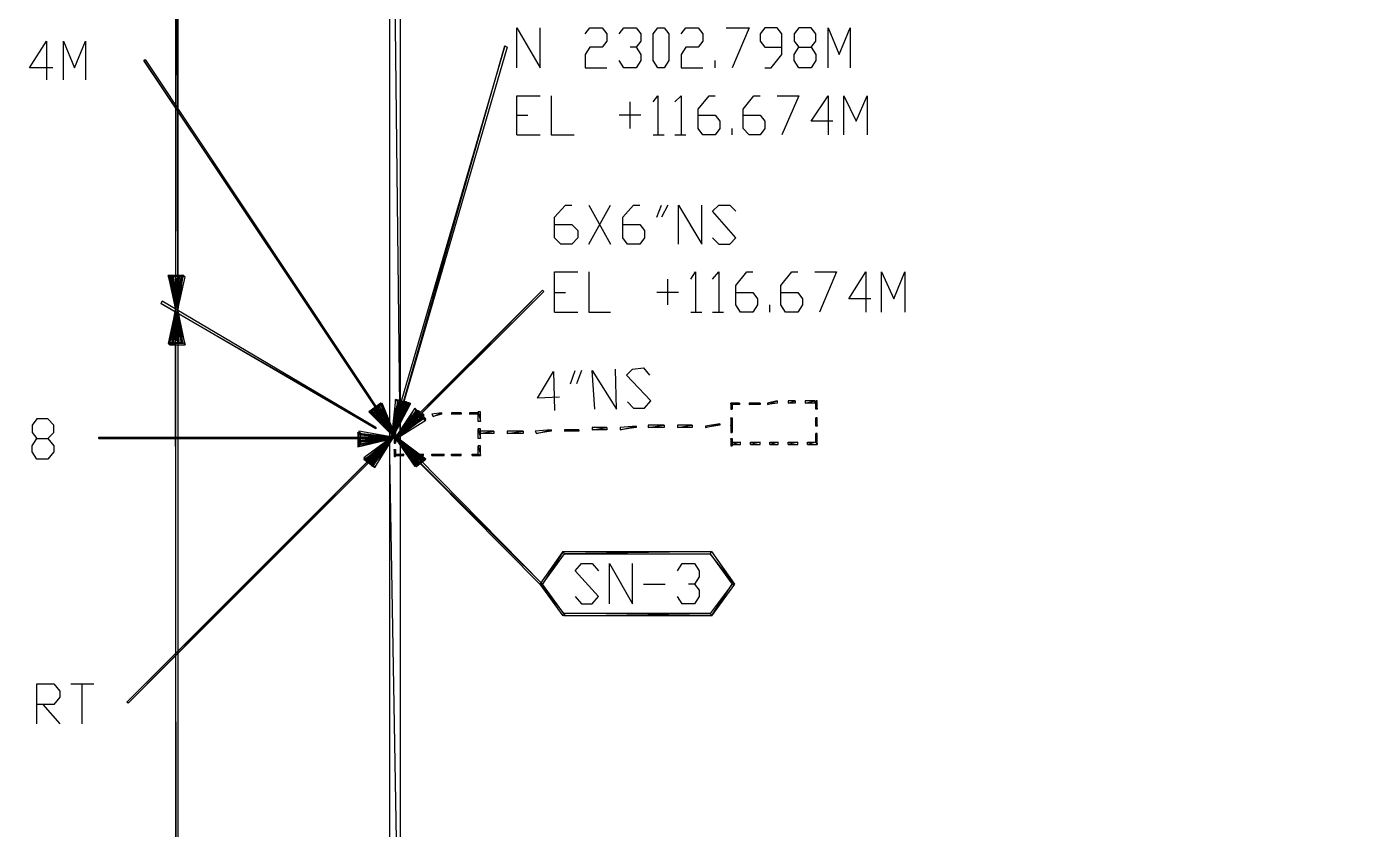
# Model space of a CAD drawing. Header units: millimetres. Extents: x 0 to 818, y 0 to 746.
# Drawn here: x 294 to 425, y 383.1 to 462.4 of the extents above; entities that cross this region are included whole.
import ezdxf

# ---------------------------------------------------------------- set-up
doc = ezdxf.new("R2010")
doc.units = ezdxf.units.MM
doc.layers.add('DIAGRAM_IMAGE', color=7, linetype='Continuous')
doc.layers.add('DIAGRAM_VECTOR', color=4, linetype='Continuous')
picture_1 = doc.add_image_def('image1.png', size_in_pixel=(3409, 3109))

msp = doc.modelspace()

# ---------------------------------------------------------------- linework, layer by layer
at = {"layer": 'DIAGRAM_VECTOR'}
for p, q in [((308.92, 434.44), (308.68, 533.8)), ((308.68, 533.8), (308.68, 434.44)), ((308.92, 434.44), (308.68, 533.8)), ((308.92, 533.8), (308.92, 434.44)), ((330.88, 421.96), (329.8, 515.8)), ((329.8, 515.8), (329.8, 421.96)), ((330.88, 421.96), (329.8, 515.8)), ((330.88, 515.8), (330.88, 421.96)), ((342.4, 458.32), (342.4, 462.28)), ((342.4, 462.28), (344.68, 458.32)), ((344.68, 458.32), (344.68, 462.28)), ((349.12, 461.68), (349.6, 462.28)), ((349.6, 462.28), (350.8, 462.28)), ((350.8, 462.28), (351.28, 461.68)), ((351.28, 461.68), (351.28, 460.96)), ((352.48, 461.68), (352.96, 462.28)), ((352.96, 462.28), (354.16, 462.28)), ((354.16, 462.28), (354.64, 461.68)), ((354.64, 461.68), (354.64, 460.96)), ((355.84, 461.68), (356.32, 462.28)), ((355.84, 459.04), (355.84, 461.68)), ((356.32, 462.28), (356.92, 462.28)), ((356.92, 462.28), (357.4, 461.68)), ((357.4, 461.68), (357.4, 459.04)), ((358.6, 461.68), (359.08, 462.28)), ((359.08, 462.28), (360.28, 462.28)), ((360.28, 462.28), (360.76, 461.68)), ((360.76, 461.68), (360.76, 460.96)), ((363.04, 462.28), (365.32, 462.28)), ((365.32, 462.28), (363.64, 458.32)), ((366.88, 462.28), (366.4, 461.68)), ((366.4, 461.68), (366.4, 460.96)), ((368.08, 462.28), (366.88, 462.28)), ((368.56, 461.68), (368.08, 462.28)), ((368.56, 459.64), (368.56, 461.68)), ((370.24, 462.28), (369.76, 461.68)), ((369.76, 461.68), (369.76, 460.96)), ((371.44, 462.28), (370.24, 462.28)), ((371.92, 461.68), (371.44, 462.28)), ((371.92, 460.96), (371.92, 461.68)), ((373.12, 458.32), (373.12, 462.28)), ((373.12, 462.28), (374.2, 459.64)), ((374.2, 459.64), (375.28, 462.28)), ((375.28, 462.28), (375.28, 458.32)), ((294.28, 458.32), (295.96, 460.96)), ((295.96, 460.96), (295.96, 457.12)), ((297.64, 457.12), (297.64, 460.96)), ((297.64, 460.96), (298.72, 458.32)), ((298.72, 458.32), (299.8, 460.96)), ((299.8, 460.96), (299.8, 457.12)), ((341.2, 460.48), (330.04, 422.2)), ((330.28, 422.08), (341.2, 460.48)), ((330.28, 422.08), (341.2, 460.48)), ((341.44, 460.36), (330.28, 422.08)), ((341.2, 460.48), (341.44, 460.36)), ((349.6, 460.36), (349.12, 459.64)), ((350.8, 460.36), (349.6, 460.36)), ((351.28, 460.96), (350.8, 460.36)), ((354.16, 460.36), (353.56, 460.36)), ((354.64, 460.96), (354.16, 460.36)), ((354.16, 460.36), (354.64, 459.64)), ((359.08, 460.36), (358.6, 459.64)), ((360.28, 460.36), (359.08, 460.36)), ((360.76, 460.96), (360.28, 460.36)), ((366.4, 460.96), (366.88, 460.36)), ((366.88, 460.36), (368.56, 460.36)), ((369.76, 460.96), (370.24, 460.36)), ((369.76, 459.64), (370.24, 460.36)), ((370.24, 460.36), (371.44, 460.36)), ((371.44, 460.36), (371.92, 460.96)), ((371.44, 460.36), (371.92, 459.64)), ((305.56, 459.04), (305.68, 459.16)), ((330.4, 421.96), (305.56, 459.04)), ((305.56, 459.04), (330.28, 421.96)), ((330.4, 421.96), (305.56, 459.04)), ((305.68, 459.16), (330.4, 421.96)), ((349.12, 459.64), (349.12, 458.32)), ((352.96, 458.32), (352.48, 459.04)), ((354.64, 459.04), (354.16, 458.32)), ((354.64, 459.64), (354.64, 459.04)), ((356.32, 458.32), (355.84, 459.04)), ((357.4, 459.04), (356.92, 458.32)), ((358.6, 459.64), (358.6, 458.32)), ((361.96, 458.32), (361.96, 459.04)), ((367.48, 458.32), (368.56, 459.64)), ((369.76, 459.04), (369.76, 459.64)), ((370.24, 458.32), (369.76, 459.04)), ((371.92, 459.04), (371.44, 458.32)), ((371.92, 459.64), (371.92, 459.04)), ((296.56, 458.32), (294.28, 458.32)), ((349.12, 458.32), (351.28, 458.32)), ((354.16, 458.32), (352.96, 458.32)), ((356.92, 458.32), (356.32, 458.32)), ((358.6, 458.32), (360.76, 458.32)), ((366.88, 458.32), (367.48, 458.32)), ((371.44, 458.32), (370.24, 458.32)), ((342.4, 451.72), (342.4, 455.56)), ((342.4, 455.56), (344.68, 455.56)), ((345.76, 455.56), (345.76, 451.72)), ((353.56, 452.32), (353.56, 454.96)), ((355.84, 454.96), (356.32, 455.56)), ((356.32, 455.56), (356.32, 451.72)), ((358, 454.96), (358.6, 455.56)), ((358.6, 455.56), (358.6, 451.72)), ((360.28, 454.24), (361.36, 455.56)), ((361.36, 455.56), (361.96, 455.56)), ((364.72, 454.24), (365.8, 455.56)), ((365.8, 455.56), (366.4, 455.56)), ((368.08, 455.56), (370.24, 455.56)), ((370.24, 455.56), (368.56, 451.72)), ((371.44, 453.04), (373.12, 455.56)), ((373.12, 455.56), (373.12, 451.72)), ((374.68, 451.72), (374.68, 455.56)), ((374.68, 455.56), (375.88, 453.04)), ((375.88, 453.04), (376.96, 455.56)), ((376.96, 455.56), (376.96, 451.72)), ((342.4, 453.64), (343.48, 453.64)), ((354.64, 453.64), (352.48, 453.64)), ((360.28, 452.32), (360.28, 454.24)), ((360.28, 453.64), (361.96, 453.64)), ((361.96, 453.64), (362.44, 453.04)), ((364.72, 452.32), (364.72, 454.24)), ((364.72, 453.64), (366.4, 453.64)), ((366.4, 453.64), (366.88, 453.04)), ((360.76, 451.72), (360.28, 452.32)), ((362.44, 452.32), (361.96, 451.72)), ((362.44, 453.04), (362.44, 452.32)), ((363.64, 451.72), (363.64, 452.32)), ((365.32, 451.72), (364.72, 452.32)), ((366.88, 452.32), (366.4, 451.72)), ((366.88, 453.04), (366.88, 452.32)), ((373.6, 453.04), (371.44, 453.04)), ((342.4, 451.72), (344.68, 451.72)), ((345.76, 451.72), (348.04, 451.72)), ((355.84, 451.72), (356.92, 451.72)), ((358, 451.72), (359.08, 451.72)), ((361.96, 451.72), (360.76, 451.72)), ((366.4, 451.72), (365.32, 451.72)), ((346.12, 443.56), (347.2, 444.76)), ((347.2, 444.76), (347.8, 444.76)), ((349.48, 440.92), (351.64, 444.76)), ((349.48, 444.76), (351.64, 440.92)), ((352.84, 443.56), (353.92, 444.76)), ((353.92, 444.76), (354.52, 444.76)), ((356.2, 443.56), (356.68, 444.76)), ((357.28, 444.76), (356.68, 443.56)), ((358.36, 440.92), (358.36, 444.76)), ((358.36, 444.76), (360.64, 440.92)), ((360.64, 440.92), (360.64, 444.76)), ((361.72, 444.16), (362.32, 444.76)), ((364, 441.52), (361.72, 444.16)), ((362.32, 444.76), (363.4, 444.76)), ((363.4, 444.76), (364, 444.16)), ((346.12, 441.52), (346.12, 443.56)), ((346.12, 442.84), (347.8, 442.84)), ((347.8, 442.84), (348.4, 442.24)), ((352.84, 441.52), (352.84, 443.56)), ((352.84, 442.84), (354.52, 442.84)), ((354.52, 442.84), (355, 442.24)), ((346.72, 440.92), (346.12, 441.52)), ((348.4, 441.52), (347.8, 440.92)), ((348.4, 442.24), (348.4, 441.52)), ((353.32, 440.92), (352.84, 441.52)), ((355, 441.52), (354.52, 440.92)), ((355, 442.24), (355, 441.52)), ((361.72, 441.52), (362.32, 440.92)), ((363.4, 440.92), (364, 441.52)), ((347.8, 440.92), (346.72, 440.92)), ((354.52, 440.92), (353.32, 440.92)), ((362.32, 440.92), (363.4, 440.92)), ((308.92, 434.44), (307.96, 437.8)), ((307.96, 437.8), (308.68, 434.44)), ((308.92, 434.44), (307.96, 437.8)), ((307.96, 437.8), (308.2, 437.68)), ((307.96, 437.8), (308.2, 437.68)), ((309.52, 437.8), (307.96, 437.8)), ((308.08, 437.68), (308.32, 437.8)), ((308.92, 434.44), (308.08, 437.68)), ((308.08, 437.68), (308.68, 434.44)), ((308.92, 434.44), (308.08, 437.68)), ((308.2, 437.68), (309.52, 437.8)), ((308.2, 437.68), (309.52, 437.8)), ((308.2, 437.68), (308.92, 434.44)), ((309.52, 437.68), (308.2, 437.68)), ((308.32, 437.8), (308.92, 434.44)), ((308.92, 434.44), (308.32, 437.8)), ((308.32, 437.8), (308.68, 434.44)), ((308.92, 434.44), (308.32, 437.8)), ((308.32, 437.8), (308.44, 437.8)), ((308.44, 437.8), (308.92, 434.44)), ((308.92, 434.44), (308.44, 437.8)), ((308.44, 437.8), (308.68, 434.44)), ((308.92, 434.44), (308.44, 437.8)), ((308.44, 437.8), (308.68, 437.8)), ((308.68, 434.44), (309.4, 437.8)), ((308.68, 434.44), (309.28, 437.8)), ((308.68, 434.44), (309.04, 437.8)), ((308.68, 434.44), (308.92, 437.8)), ((308.68, 437.8), (308.92, 434.44)), ((309.4, 437.8), (308.92, 434.44)), ((309.4, 437.8), (308.92, 434.44)), ((309.28, 437.8), (308.92, 434.44)), ((309.28, 437.8), (308.92, 434.44)), ((309.04, 437.8), (308.92, 434.44)), ((308.92, 434.44), (309.28, 437.8)), ((309.04, 437.8), (308.92, 434.44)), ((309.04, 437.8), (308.92, 437.8)), ((308.92, 437.8), (308.92, 434.44)), ((308.92, 434.44), (309.04, 437.8)), ((308.92, 437.8), (308.92, 434.44)), ((308.92, 434.44), (309.64, 437.68)), ((308.92, 434.44), (309.4, 437.68)), ((309.28, 437.8), (309.04, 437.8)), ((309.4, 437.68), (309.28, 437.8)), ((309.64, 437.68), (309.4, 437.8)), ((309.52, 437.8), (309.52, 437.68)), ((346.12, 434.2), (346.12, 438.16)), ((346.12, 438.16), (348.4, 438.16)), ((349.48, 438.16), (349.48, 434.2)), ((359.56, 437.44), (360.04, 438.16)), ((360.04, 438.16), (360.04, 434.2)), ((361.72, 437.44), (362.32, 438.16)), ((362.32, 438.16), (362.32, 434.2)), ((364, 436.84), (365.08, 438.16)), ((365.08, 438.16), (365.68, 438.16)), ((368.44, 436.84), (369.52, 438.16)), ((369.52, 438.16), (370.12, 438.16)), ((371.8, 438.16), (373.96, 438.16)), ((373.96, 438.16), (372.28, 434.2)), ((375.16, 435.52), (376.84, 438.16)), ((376.84, 438.16), (376.84, 434.2)), ((378.4, 434.2), (378.4, 438.16)), ((378.4, 438.16), (379.6, 435.52)), ((379.6, 435.52), (380.68, 438.16)), ((380.68, 438.16), (380.68, 434.2)), ((344.92, 436.36), (330.4, 421.84)), ((330.52, 421.72), (344.92, 436.36)), ((330.52, 421.72), (344.92, 436.36)), ((344.92, 436.36), (345.04, 436.24)), ((357.28, 434.92), (357.28, 437.44)), ((364, 434.92), (364, 436.84)), ((368.44, 434.92), (368.44, 436.84)), ((307.36, 435.28), (307.24, 435.04)), ((307.24, 435.04), (328.48, 422.8)), ((307.24, 435.04), (328.48, 422.8)), ((328.48, 422.68), (307.24, 435.04)), ((328.48, 422.8), (307.36, 435.28)), ((345.04, 436.24), (330.52, 421.72)), ((346.12, 436.12), (347.2, 436.12)), ((358.36, 436.12), (356.2, 436.12)), ((364, 436.12), (365.68, 436.12)), ((365.68, 436.12), (366.16, 435.52)), ((366.16, 435.52), (366.16, 434.92)), ((368.44, 436.12), (370.12, 436.12)), ((370.12, 436.12), (370.6, 435.52)), ((370.6, 435.52), (370.6, 434.92)), ((377.32, 435.52), (375.16, 435.52)), ((308.68, 434.44), (307.96, 431.08)), ((308.08, 431.08), (308.68, 434.44)), ((308.08, 431.08), (308.68, 434.44)), ((308.92, 434.44), (308.08, 431.08)), ((308.68, 434.44), (308.08, 431.08)), ((308.32, 431.08), (308.68, 434.44)), ((308.32, 431.08), (308.68, 434.44)), ((308.92, 434.44), (308.32, 431.08)), ((308.68, 434.44), (308.32, 431.08)), ((308.44, 431.08), (308.68, 434.44)), ((308.44, 431.08), (308.68, 434.44)), ((308.92, 434.44), (308.44, 431.08)), ((308.68, 434.44), (308.44, 431.08)), ((308.68, 434.44), (308.92, 434.44)), ((308.92, 434.44), (308.68, 434.44)), ((308.68, 434.44), (309.64, 430.96)), ((308.68, 434.44), (309.64, 430.96)), ((309.4, 431.2), (308.68, 434.44)), ((308.68, 434.44), (308.92, 434.44)), ((308.92, 434.44), (308.68, 434.44)), ((308.68, 434.44), (309.4, 431.08)), ((308.68, 434.44), (309.4, 431.08)), ((309.28, 431.08), (308.68, 434.44)), ((308.68, 434.44), (308.92, 434.44)), ((308.92, 434.44), (308.68, 434.44)), ((308.68, 434.44), (309.28, 431.08)), ((308.68, 434.44), (309.28, 431.08)), ((309.04, 431.08), (308.68, 434.44)), ((308.68, 431.08), (308.68, 434.44)), ((308.68, 431.08), (308.68, 434.44)), ((308.68, 434.44), (308.92, 434.44)), ((308.92, 434.44), (308.68, 431.08)), ((308.92, 434.44), (308.68, 434.44)), ((308.68, 434.44), (309.04, 431.08)), ((308.68, 434.44), (309.04, 431.08)), ((308.92, 431.08), (308.68, 434.44)), ((308.92, 273.64), (308.68, 434.44)), ((308.68, 434.44), (308.68, 273.64)), ((308.92, 273.64), (308.68, 434.44)), ((308.68, 434.44), (308.92, 434.44)), ((308.92, 434.44), (308.68, 434.44)), ((308.68, 434.44), (308.92, 434.44)), ((308.92, 434.44), (308.68, 434.44)), ((308.68, 434.44), (308.92, 434.44)), ((308.92, 434.44), (308.68, 434.44)), ((308.68, 434.44), (308.92, 434.44)), ((308.92, 434.44), (308.68, 434.44)), ((308.68, 434.44), (308.92, 434.44)), ((308.68, 434.44), (308.92, 434.44)), ((309.64, 430.96), (308.92, 434.44)), ((309.4, 431.08), (308.92, 434.44)), ((309.28, 431.08), (308.92, 434.44)), ((309.04, 431.08), (308.92, 434.44)), ((308.92, 434.44), (308.92, 273.64)), ((346.12, 434.2), (348.4, 434.2)), ((349.48, 434.2), (351.64, 434.2)), ((359.56, 434.2), (360.64, 434.2)), ((361.72, 434.2), (362.8, 434.2)), ((364.48, 434.2), (364, 434.92)), ((365.68, 434.2), (364.48, 434.2)), ((366.16, 434.92), (365.68, 434.2)), ((367.36, 434.2), (367.36, 434.92)), ((368.92, 434.2), (368.44, 434.92)), ((370.12, 434.2), (368.92, 434.2)), ((370.6, 434.92), (370.12, 434.2)), ((307.96, 431.08), (308.08, 431.08)), ((309.4, 431.2), (308.08, 430.96)), ((309.4, 431.2), (308.08, 430.96)), ((308.08, 430.96), (308.08, 431.2)), ((308.08, 431.2), (309.4, 431.2)), ((308.08, 431.08), (308.32, 431.08)), ((308.32, 431.08), (308.44, 431.08)), ((308.44, 431.08), (308.68, 431.08)), ((309.04, 431.08), (308.92, 431.08)), ((309.28, 431.08), (309.04, 431.08)), ((309.4, 431.08), (309.28, 431.08)), ((309.64, 430.96), (309.4, 431.2)), ((309.64, 430.96), (309.4, 431.2)), ((308.08, 430.96), (309.64, 430.96)), ((347.68, 427.12), (348.16, 428.44)), ((348.76, 428.44), (348.28, 427.12)), ((350.08, 424.6), (349.84, 428.44)), ((349.84, 428.44), (352.24, 424.6)), ((352.24, 424.6), (352.12, 428.56)), ((353.2, 427.96), (353.8, 428.56)), ((353.8, 428.56), (354.88, 428.68)), ((354.88, 428.68), (355.48, 427.96)), ((344.44, 425.68), (346, 428.32)), ((346, 428.32), (346.12, 424.48)), ((355.6, 425.44), (353.2, 427.96)), ((346.6, 425.8), (344.44, 425.68)), ((328.96, 425.2), (327.76, 424.36)), ((328, 424.36), (328.96, 425.2)), ((328, 424.36), (328.96, 425.2)), ((329.08, 425.08), (328, 424.36)), ((328, 424.48), (328.12, 424.6)), ((330.4, 421.96), (328, 424.48)), ((328, 424.48), (330.28, 421.84)), ((330.4, 421.96), (328, 424.48)), ((328.12, 424.6), (330.4, 421.96)), ((328.24, 424.48), (328.36, 424.6)), ((330.4, 421.96), (328.24, 424.48)), ((328.24, 424.48), (330.28, 421.96)), ((330.4, 421.96), (328.24, 424.48)), ((328.36, 424.6), (330.4, 421.96)), ((328.36, 424.48), (328.6, 424.6)), ((330.4, 421.96), (328.36, 424.48)), ((328.36, 424.48), (330.28, 421.96)), ((330.4, 421.96), (328.36, 424.48)), ((328.72, 424.96), (328.6, 424.84)), ((328.6, 424.84), (330.4, 421.96)), ((328.6, 424.84), (330.4, 421.96)), ((330.28, 421.96), (328.6, 424.84)), ((328.6, 424.6), (330.4, 421.96)), ((328.96, 425.2), (328.72, 425.08)), ((328.72, 425.08), (330.4, 421.96)), ((328.72, 425.08), (330.4, 421.96)), ((330.28, 421.96), (328.72, 425.08)), ((330.4, 421.96), (328.72, 424.96)), ((329.08, 425.2), (328.96, 425.08)), ((328.96, 425.2), (329.08, 425.08)), ((329.08, 425.2), (328.96, 425.08)), ((330.4, 421.96), (328.96, 425.2)), ((328.96, 425.08), (330.4, 421.96)), ((328.96, 425.08), (330.4, 421.96)), ((330.28, 421.96), (328.96, 425.08)), ((328.96, 425.08), (330.4, 421.96)), ((328.96, 425.08), (330.4, 421.96)), ((330.28, 421.96), (328.96, 425.08)), ((330.4, 421.96), (329.08, 425.2)), ((330.4, 421.96), (329.08, 425.2)), ((330.4, 425.56), (330.04, 422.2)), ((330.64, 425.56), (330.04, 422.2)), ((330.64, 425.56), (330.04, 422.2)), ((330.04, 422.2), (331.36, 425.32)), ((330.04, 422.2), (331.12, 425.32)), ((330.76, 425.32), (330.04, 422.2)), ((330.04, 422.2), (331.72, 425.2)), ((330.04, 422.2), (331.6, 425.2)), ((330.28, 422.08), (330.4, 425.56)), ((330.28, 422.08), (330.4, 425.56)), ((330.28, 422.08), (330.64, 425.56)), ((330.28, 422.08), (330.64, 425.56)), ((330.28, 422.08), (330.64, 425.56)), ((330.28, 422.08), (330.64, 425.56)), ((330.76, 425.44), (330.28, 422.08)), ((330.76, 425.44), (330.28, 422.08)), ((330.64, 425.32), (330.28, 422.08)), ((331.36, 425.32), (330.28, 422.08)), ((330.28, 422.08), (331.48, 425.32)), ((331.36, 425.32), (330.28, 422.08)), ((331.12, 425.32), (330.28, 422.08)), ((330.28, 422.08), (331.36, 425.32)), ((331.12, 425.32), (330.28, 422.08)), ((330.28, 422.08), (330.76, 425.32)), ((330.28, 422.08), (330.76, 425.32)), ((331, 425.32), (330.28, 422.08)), ((331.72, 425.2), (330.28, 422.08)), ((331.72, 425.2), (330.28, 422.08)), ((331.6, 425.2), (330.28, 422.08)), ((331.6, 425.2), (330.28, 422.08)), ((330.28, 422.08), (331.84, 425.08)), ((330.28, 422.08), (331.72, 425.08)), ((330.4, 425.56), (330.64, 425.32)), ((330.4, 425.56), (330.64, 425.32)), ((331.84, 425.2), (330.4, 425.56)), ((332.32, 424.72), (330.4, 421.84)), ((332.44, 424.48), (330.4, 421.84)), ((332.68, 424.48), (330.4, 421.84)), ((330.64, 425.56), (330.76, 425.44)), ((330.64, 425.56), (330.76, 425.44)), ((330.64, 425.32), (331.84, 425.2)), ((330.64, 425.32), (331.84, 425.2)), ((331.84, 425.08), (330.64, 425.32)), ((330.64, 421.72), (332.32, 424.72)), ((330.64, 421.72), (332.32, 424.72)), ((330.64, 421.72), (332.44, 424.48)), ((330.64, 421.72), (332.44, 424.48)), ((330.64, 421.72), (332.68, 424.48)), ((330.64, 421.72), (332.68, 424.48)), ((330.76, 425.32), (331, 425.32)), ((331.36, 425.32), (331.12, 425.32)), ((331.48, 425.32), (331.36, 425.32)), ((331.72, 425.08), (331.6, 425.2)), ((331.84, 425.08), (331.72, 425.2)), ((331.84, 425.2), (331.84, 425.08)), ((332.32, 424.72), (332.44, 424.36)), ((332.32, 424.72), (332.44, 424.36)), ((333.4, 423.64), (332.32, 424.72)), ((332.44, 424.48), (332.68, 424.36)), ((332.68, 424.48), (332.8, 424.36)), ((353.32, 425.32), (353.92, 424.72)), ((353.92, 424.72), (355, 424.72)), ((355, 424.72), (355.6, 425.44)), ((363.64, 424.6), (363.52, 425.2)), ((363.52, 425.2), (363.52, 424.6)), ((363.64, 424.6), (363.52, 425.2)), ((363.52, 425.2), (363.64, 425.08)), ((363.52, 425.2), (363.64, 425.08)), ((364.36, 425.2), (363.52, 425.2)), ((363.52, 424.6), (363.64, 424.6)), ((363.64, 425.08), (364.36, 425.2)), ((363.64, 425.08), (364.36, 425.2)), ((363.64, 425.08), (363.64, 424.6)), ((364.36, 425.08), (363.64, 425.08)), ((364.36, 425.2), (364.36, 425.08)), ((365.32, 425.2), (365.32, 425.08)), ((365.32, 425.08), (366.4, 425.2)), ((366.4, 425.2), (365.32, 425.2)), ((365.32, 425.08), (366.4, 425.2)), ((366.4, 425.08), (365.32, 425.08)), ((366.4, 425.2), (366.4, 425.08)), ((367.12, 425.08), (368.08, 425.44)), ((368.08, 425.44), (367.12, 425.2)), ((367.12, 425.08), (368.08, 425.44)), ((367.12, 425.2), (367.12, 425.08)), ((368.08, 425.2), (367.12, 425.08)), ((368.08, 425.44), (368.08, 425.2)), ((369.16, 425.44), (369.16, 425.2)), ((369.16, 425.2), (369.88, 425.44)), ((369.88, 425.44), (369.16, 425.44)), ((369.16, 425.2), (369.88, 425.44)), ((369.88, 425.2), (369.16, 425.2)), ((369.88, 425.44), (369.88, 425.2)), ((370.84, 425.44), (370.84, 425.2)), ((370.84, 425.2), (371.8, 425.44)), ((371.8, 425.44), (370.84, 425.44)), ((370.84, 425.2), (371.8, 425.44)), ((371.8, 425.2), (370.84, 425.2)), ((371.8, 425.44), (371.8, 425.2)), ((372.04, 425.44), (371.92, 425.44)), ((371.92, 425.44), (372.04, 424.6)), ((371.92, 425.44), (372.04, 424.6)), ((371.92, 424.6), (371.92, 425.44)), ((372.04, 424.6), (371.92, 424.6)), ((372.04, 424.6), (372.04, 425.44)), ((295, 423.64), (294.52, 423.04)), ((296.08, 423.64), (295, 423.64)), ((296.68, 423.04), (296.08, 423.64)), ((330.4, 422.08), (327.76, 424.36)), ((327.76, 424.36), (330.28, 421.84)), ((330.4, 422.08), (327.76, 424.36)), ((327.76, 424.36), (328, 424.36)), ((327.76, 424.36), (328, 424.36)), ((328, 424.36), (330.4, 422.08)), ((330.4, 423.4), (330.28, 424.12)), ((330.28, 424.12), (330.28, 423.4)), ((330.4, 423.4), (330.28, 424.12)), ((330.28, 424.12), (330.4, 423.88)), ((330.28, 424.12), (330.4, 423.88)), ((331.24, 424.12), (330.28, 424.12)), ((330.28, 423.4), (330.4, 423.4)), ((332.68, 424.24), (330.4, 421.84)), ((330.4, 421.84), (333.04, 424.12)), ((330.4, 421.84), (332.92, 424.12)), ((330.4, 423.88), (331.24, 424.12)), ((330.4, 423.88), (331.24, 424.12)), ((330.4, 421.84), (333.04, 423.88)), ((330.4, 423.88), (330.4, 423.4)), ((331.24, 423.88), (330.4, 423.88)), ((333.04, 424.12), (330.52, 421.72)), ((333.04, 424.12), (330.52, 421.72)), ((332.92, 424.12), (330.52, 421.72)), ((332.92, 424.12), (330.52, 421.72)), ((333.04, 423.88), (330.52, 421.72)), ((333.04, 423.88), (330.52, 421.72)), ((330.52, 421.72), (333.16, 423.88)), ((330.52, 421.72), (333.04, 423.88)), ((333.28, 423.76), (330.52, 421.72)), ((333.28, 423.76), (330.52, 421.72)), ((330.52, 421.84), (333.28, 423.76)), ((330.52, 421.72), (333.16, 423.76)), ((330.52, 421.72), (333.4, 423.52)), ((332.44, 424.36), (330.64, 421.72)), ((332.68, 424.36), (330.64, 421.72)), ((332.8, 424.36), (330.64, 421.72)), ((330.64, 421.72), (332.68, 424.24)), ((330.64, 421.72), (332.68, 424.24)), ((332.8, 424.12), (330.64, 421.72)), ((331.24, 424.12), (331.24, 423.88)), ((332.2, 424.12), (332.2, 423.88)), ((332.2, 423.88), (333.16, 424.12)), ((333.16, 424.12), (332.2, 424.12)), ((332.2, 423.88), (333.16, 424.12)), ((333.16, 423.88), (332.2, 423.88)), ((332.44, 424.36), (333.4, 423.64)), ((332.44, 424.36), (333.4, 423.64)), ((333.28, 423.52), (332.44, 424.36)), ((332.68, 424.24), (332.8, 424.12)), ((333.04, 423.88), (332.92, 424.12)), ((333.16, 423.88), (333.04, 424.12)), ((333.16, 423.76), (333.04, 423.88)), ((333.16, 424.12), (333.16, 423.88)), ((333.4, 423.52), (333.28, 423.76)), ((333.4, 423.64), (333.28, 423.52)), ((334.96, 424.24), (334, 424.12)), ((334, 424.12), (334.12, 423.88)), ((334.12, 423.88), (334.96, 424.24)), ((334.12, 423.88), (334.96, 424.24)), ((334.96, 424.12), (334.12, 423.88)), ((334.96, 424.24), (334.96, 424.12)), ((335.92, 424.24), (335.92, 424.12)), ((335.92, 424.12), (336.88, 424.24)), ((336.88, 424.24), (335.92, 424.24)), ((335.92, 424.12), (336.88, 424.24)), ((336.88, 424.12), (335.92, 424.12)), ((336.88, 424.24), (336.88, 424.12)), ((337.72, 424.24), (337.72, 424.12)), ((337.72, 424.12), (338.56, 424.24)), ((338.56, 424.24), (337.72, 424.24)), ((337.72, 424.12), (338.56, 424.24)), ((338.56, 424.12), (337.72, 424.12)), ((338.8, 424.36), (338.56, 424.36)), ((338.56, 424.36), (338.8, 423.4)), ((338.56, 424.36), (338.8, 423.4)), ((338.56, 423.4), (338.56, 424.36)), ((338.56, 424.24), (338.56, 424.12)), ((338.8, 423.4), (338.56, 423.4)), ((338.8, 423.4), (338.8, 424.36)), ((361, 422.8), (362.44, 423.16)), ((362.44, 423.16), (361, 422.92)), ((361, 422.8), (362.44, 423.16)), ((362.44, 423.16), (362.44, 423.04)), ((363.64, 423.04), (363.52, 423.76)), ((363.52, 423.76), (363.52, 423.04)), ((363.64, 423.04), (363.52, 423.76)), ((363.52, 423.76), (363.64, 423.76)), ((363.64, 423.76), (363.64, 423.04)), ((371.8, 423.4), (371.8, 423.4)), ((372.04, 423.76), (371.92, 423.76)), ((371.92, 423.76), (372.04, 422.92)), ((371.92, 423.76), (372.04, 422.92)), ((371.92, 422.92), (371.92, 423.76)), ((372.04, 422.92), (372.04, 423.76)), ((294.52, 423.04), (294.52, 422.32)), ((294.52, 422.32), (295, 421.72)), ((296.08, 421.72), (296.68, 422.32)), ((296.68, 422.32), (296.68, 423.04)), ((330.16, 421.84), (301.12, 421.72)), ((330.16, 421.84), (301.12, 421.72)), ((301.12, 421.72), (301.12, 421.84)), ((301.12, 421.84), (330.16, 421.84)), ((303.88, 395.68), (330.04, 421.84)), ((330.04, 421.84), (304, 395.56)), ((330.04, 421.84), (304, 395.56)), ((326.92, 421.12), (326.68, 422.32)), ((326.68, 422.32), (326.68, 420.88)), ((326.92, 421.12), (326.68, 422.32)), ((326.68, 422.32), (326.92, 422.32)), ((330.16, 421.84), (326.68, 420.88)), ((330.16, 421.84), (326.68, 420.88)), ((326.8, 422.44), (326.8, 422.2)), ((330.16, 421.84), (326.8, 422.44)), ((326.8, 422.44), (326.8, 422.2)), ((330.16, 421.84), (326.8, 422.44)), ((326.8, 422.2), (330.16, 421.84)), ((326.8, 422.2), (330.16, 421.84)), ((330.16, 421.72), (326.8, 422.2)), ((326.8, 422.2), (330.16, 421.84)), ((326.8, 422.2), (330.16, 421.84)), ((330.16, 421.72), (326.8, 422.2)), ((326.8, 422.2), (326.8, 422.08)), ((330.16, 421.84), (326.8, 422.2)), ((326.8, 422.08), (330.16, 421.84)), ((326.8, 422.08), (330.16, 421.84)), ((330.16, 421.72), (326.8, 422.08)), ((330.16, 421.84), (326.8, 421.12)), ((330.16, 421.84), (326.8, 421.12)), ((326.8, 421.36), (330.16, 421.84)), ((330.16, 421.84), (326.8, 421.36)), ((330.16, 421.84), (326.8, 421.36)), ((326.8, 421.48), (330.16, 421.84)), ((326.8, 421.84), (326.8, 421.72)), ((326.8, 421.72), (330.16, 421.84)), ((330.16, 421.84), (326.8, 421.84)), ((326.8, 421.72), (330.16, 421.84)), ((330.16, 421.84), (326.8, 421.48)), ((330.16, 421.84), (326.8, 421.48)), ((326.8, 421.72), (330.16, 421.84)), ((326.92, 422.32), (326.92, 421.12)), ((326.92, 421.12), (330.16, 421.84)), ((330.04, 421.84), (327.28, 419.8)), ((327.4, 419.68), (330.04, 421.84)), ((327.4, 419.68), (330.04, 421.84)), ((330.04, 421.84), (327.52, 419.56)), ((327.64, 419.44), (330.04, 421.84)), ((327.64, 419.44), (330.04, 421.84)), ((330.04, 421.84), (327.64, 419.56)), ((330.04, 421.84), (327.64, 419.56)), ((327.76, 419.44), (330.04, 421.84)), ((327.76, 419.44), (330.04, 421.84)), ((327.76, 419.44), (330.04, 421.84)), ((327.76, 419.44), (330.04, 421.84)), ((327.88, 419.2), (330.04, 421.84)), ((328, 419.08), (330.04, 421.84)), ((328, 419.2), (330.04, 421.84)), ((330.04, 421.84), (328, 419.08)), ((330.04, 421.84), (328, 419.08)), ((330.04, 421.84), (328.12, 418.96)), ((330.04, 421.84), (328.12, 418.96)), ((330.04, 421.84), (328.12, 419.08)), ((330.04, 421.84), (328.12, 419.08)), ((328.24, 419.08), (330.04, 421.84)), ((330.04, 421.84), (328.36, 418.84)), ((330.04, 421.84), (328.36, 418.84)), ((328.48, 422.8), (328.48, 422.68)), ((330.88, 361.6), (329.8, 421.96)), ((329.8, 421.96), (329.8, 361.6)), ((330.88, 361.6), (329.8, 421.96)), ((329.8, 421.96), (330.88, 421.96)), ((329.8, 421.96), (330.88, 421.96)), ((330.28, 422.08), (330.04, 422.2)), ((330.04, 422.2), (330.28, 422.08)), ((330.28, 422.08), (330.04, 422.2)), ((330.04, 422.2), (330.28, 422.08)), ((330.28, 422.08), (330.04, 422.2)), ((330.04, 422.2), (330.28, 422.08)), ((330.28, 422.08), (330.04, 422.2)), ((330.04, 422.2), (330.28, 422.08)), ((330.04, 422.2), (330.28, 422.08)), ((330.04, 421.84), (330.16, 421.72)), ((330.16, 421.72), (330.04, 421.84)), ((330.04, 421.84), (330.16, 421.72)), ((330.16, 421.72), (330.04, 421.84)), ((330.04, 421.84), (330.16, 421.72)), ((330.16, 421.72), (330.04, 421.84)), ((330.04, 421.84), (330.16, 421.72)), ((330.16, 421.72), (330.04, 421.84)), ((330.16, 421.72), (330.04, 421.84)), ((330.16, 421.84), (330.16, 421.72)), ((330.16, 421.72), (330.16, 421.84)), ((330.16, 421.84), (330.16, 421.72)), ((330.16, 421.72), (330.16, 421.84)), ((330.16, 421.84), (330.16, 421.72)), ((330.16, 421.72), (330.16, 421.84)), ((330.16, 421.84), (330.16, 421.72)), ((330.16, 421.72), (330.16, 421.84)), ((330.16, 421.72), (330.16, 421.84)), ((330.4, 421.96), (330.28, 422.68)), ((330.28, 422.68), (330.28, 421.96)), ((330.4, 421.96), (330.28, 422.68)), ((330.28, 422.68), (330.4, 422.68)), ((330.28, 421.84), (330.4, 422.08)), ((330.28, 421.96), (330.4, 421.96)), ((330.4, 421.24), (330.28, 421.96)), ((330.28, 421.96), (330.28, 421.24)), ((330.4, 421.24), (330.28, 421.96)), ((330.28, 421.96), (330.4, 421.96)), ((330.4, 421.96), (330.28, 421.96)), ((330.4, 421.96), (330.28, 421.96)), ((330.28, 421.84), (330.4, 421.96)), ((330.4, 421.96), (330.28, 421.96)), ((330.28, 421.96), (330.4, 421.96)), ((330.4, 421.96), (330.28, 421.96)), ((330.28, 421.96), (330.4, 421.96)), ((330.28, 421.96), (330.4, 421.96)), ((330.4, 422.68), (330.4, 421.96)), ((330.4, 421.96), (330.4, 421.24)), ((330.4, 421.84), (330.64, 421.72)), ((330.52, 421.72), (330.4, 421.84)), ((330.4, 421.84), (330.64, 421.72)), ((330.52, 421.72), (330.4, 421.84)), ((330.4, 421.84), (330.64, 421.72)), ((330.52, 421.72), (330.4, 421.84)), ((330.4, 421.84), (330.64, 421.72)), ((330.4, 421.84), (330.52, 421.72)), ((330.4, 421.72), (330.64, 421.84)), ((330.52, 421.84), (330.4, 421.72)), ((330.4, 421.72), (330.64, 421.84)), ((330.52, 421.84), (330.4, 421.72)), ((330.4, 421.72), (330.64, 421.84)), ((330.52, 421.84), (330.4, 421.72)), ((330.4, 421.72), (330.64, 421.84)), ((330.52, 421.84), (330.4, 421.72)), ((330.64, 421.84), (330.4, 421.72)), ((330.52, 421.72), (330.52, 421.84)), ((333.4, 419.68), (330.52, 421.84)), ((333.16, 419.56), (330.52, 421.84)), ((333.16, 419.56), (330.52, 421.84)), ((333.04, 419.56), (330.52, 421.84)), ((330.64, 421.84), (332.44, 419.08)), ((330.64, 421.84), (332.68, 419.08)), ((330.64, 421.84), (332.8, 419.2)), ((330.64, 421.84), (332.8, 419.2)), ((344.92, 407.32), (330.64, 421.84)), ((330.88, 421.96), (330.88, 361.6)), ((338.8, 422.68), (338.56, 422.68)), ((338.56, 422.68), (338.8, 421.72)), ((338.56, 422.68), (338.8, 421.72)), ((338.56, 421.72), (338.56, 422.68)), ((338.68, 422.44), (338.68, 422.2)), ((338.68, 422.2), (340.12, 422.44)), ((340.12, 422.44), (338.68, 422.44)), ((338.68, 422.2), (340.12, 422.44)), ((340.12, 422.2), (338.68, 422.2)), ((338.8, 421.72), (338.8, 422.68)), ((340.12, 422.44), (340.12, 422.2)), ((341.44, 422.44), (341.44, 422.2)), ((341.44, 422.2), (343, 422.44)), ((343, 422.44), (341.44, 422.44)), ((341.44, 422.2), (343, 422.44)), ((343, 422.2), (341.44, 422.2)), ((343, 422.44), (343, 422.2)), ((345.76, 422.56), (344.2, 422.44)), ((344.2, 422.44), (344.32, 422.2)), ((344.32, 422.2), (345.76, 422.56)), ((344.32, 422.2), (345.76, 422.56)), ((345.76, 422.44), (344.32, 422.2)), ((345.76, 422.56), (345.76, 422.44)), ((347.08, 422.56), (347.08, 422.44)), ((347.08, 422.44), (348.52, 422.56)), ((348.52, 422.56), (347.08, 422.56)), ((347.08, 422.44), (348.52, 422.56)), ((348.52, 422.44), (347.08, 422.44)), ((348.52, 422.56), (348.52, 422.44)), ((349.84, 422.8), (349.84, 422.56)), ((349.84, 422.56), (351.28, 422.8)), ((351.28, 422.8), (349.84, 422.8)), ((349.84, 422.56), (351.28, 422.8)), ((351.28, 422.56), (349.84, 422.56)), ((351.28, 422.8), (351.28, 422.56)), ((352.6, 422.56), (354.16, 422.92)), ((354.16, 422.92), (352.6, 422.8)), ((352.6, 422.56), (354.16, 422.92)), ((352.6, 422.8), (352.6, 422.56)), ((354.16, 422.8), (352.6, 422.56)), ((354.16, 422.92), (354.16, 422.8)), ((355.36, 423.04), (355.36, 422.8)), ((355.36, 422.8), (356.92, 423.04)), ((356.92, 423.04), (355.36, 423.04)), ((355.36, 422.8), (356.92, 423.04)), ((356.92, 422.8), (355.36, 422.8)), ((356.92, 423.04), (356.92, 422.8)), ((358.24, 423.04), (358.24, 422.8)), ((358.24, 422.8), (359.68, 423.04)), ((359.68, 423.04), (358.24, 423.04)), ((358.24, 422.8), (359.68, 423.04)), ((359.68, 422.8), (358.24, 422.8)), ((359.68, 423.04), (359.68, 422.8)), ((362.44, 423.04), (361, 422.8)), ((361, 422.92), (361, 422.8)), ((363.52, 423.04), (363.64, 423.04)), ((363.64, 422.32), (363.52, 423.04)), ((363.52, 423.04), (363.52, 422.32)), ((363.64, 422.32), (363.52, 423.04)), ((363.52, 423.04), (363.64, 423.04)), ((363.52, 422.32), (363.64, 422.32)), ((363.64, 423.04), (363.64, 422.32)), ((372.04, 422.92), (371.92, 422.92)), ((372.04, 422.2), (371.92, 422.2)), ((371.92, 422.2), (372.04, 421.12)), ((371.92, 422.2), (372.04, 421.12)), ((371.92, 421.36), (371.92, 422.2)), ((372.04, 421.12), (372.04, 422.2)), ((294.52, 421), (295, 421.72)), ((294.52, 420.4), (294.52, 421)), ((295, 421.72), (296.08, 421.72)), ((296.08, 421.72), (296.68, 421)), ((296.68, 421), (296.68, 420.4)), ((301.12, 421.72), (330.16, 421.72)), ((304, 395.56), (330.16, 421.72)), ((326.68, 420.88), (330.16, 421.72)), ((326.68, 420.88), (326.92, 421.12)), ((326.68, 420.88), (326.92, 421.12)), ((326.8, 421.12), (330.16, 421.72)), ((326.8, 421.36), (330.16, 421.72)), ((330.16, 421.72), (326.8, 421.72)), ((326.8, 421.48), (330.16, 421.72)), ((326.8, 421.48), (326.8, 421.72)), ((326.8, 421.36), (326.8, 421.48)), ((326.8, 421.12), (326.8, 421.36)), ((330.16, 421.72), (327.4, 419.68)), ((330.16, 421.72), (327.64, 419.44)), ((330.16, 421.72), (327.76, 419.44)), ((330.16, 421.72), (327.76, 419.44)), ((328, 419.08), (330.16, 421.72)), ((328.12, 418.96), (330.16, 421.72)), ((328.12, 419.08), (330.16, 421.72)), ((328.36, 418.84), (330.16, 421.72)), ((330.28, 421.24), (330.4, 421.24)), ((330.4, 419.92), (330.28, 420.64)), ((330.28, 420.64), (330.28, 419.92)), ((330.4, 419.92), (330.28, 420.64)), ((330.28, 420.64), (330.4, 420.64)), ((332.44, 419.08), (330.4, 421.72)), ((330.4, 421.72), (332.32, 418.96)), ((332.44, 419.08), (330.4, 421.72)), ((330.4, 421.72), (333.4, 419.68)), ((330.4, 421.72), (333.4, 419.68)), ((333.16, 419.68), (330.4, 421.72)), ((332.68, 419.08), (330.4, 421.72)), ((330.4, 421.72), (332.44, 418.96)), ((332.68, 419.08), (330.4, 421.72)), ((330.4, 421.72), (333.16, 419.56)), ((330.4, 421.72), (333.16, 419.56)), ((333.04, 419.44), (330.4, 421.72)), ((332.8, 419.2), (330.4, 421.72)), ((330.4, 421.72), (332.68, 419.08)), ((332.8, 419.2), (330.4, 421.72)), ((330.4, 421.72), (333.16, 419.56)), ((330.4, 421.72), (333.16, 419.56)), ((333.04, 419.44), (330.4, 421.72)), ((332.8, 419.2), (330.4, 421.72)), ((330.4, 421.72), (332.68, 419.08)), ((332.8, 419.2), (330.4, 421.72)), ((330.4, 421.72), (333.04, 419.56)), ((330.4, 421.72), (333.04, 419.56)), ((332.92, 419.44), (330.4, 421.72)), ((330.4, 421.72), (344.92, 407.32)), ((330.4, 421.72), (344.92, 407.32)), ((344.8, 407.2), (330.4, 421.72)), ((330.4, 420.64), (330.4, 419.92)), ((338.8, 421.72), (338.56, 421.72)), ((338.8, 421), (338.56, 421)), ((338.56, 421), (338.8, 420.04)), ((338.56, 421), (338.8, 420.04)), ((338.56, 420.16), (338.56, 421)), ((338.8, 420.04), (338.8, 421)), ((363.64, 421), (363.52, 421.72)), ((363.52, 421.72), (363.52, 421)), ((363.64, 421), (363.52, 421.72)), ((363.52, 421.72), (363.64, 421.72)), ((363.52, 421), (363.64, 421)), ((363.64, 421.72), (363.64, 421)), ((364.48, 421.36), (363.64, 421.12)), ((364.48, 421.36), (363.64, 421.12)), ((363.64, 421.12), (363.64, 421.36)), ((363.64, 421.36), (364.48, 421.36)), ((363.64, 421.12), (364.48, 421.12)), ((364.48, 421.12), (364.48, 421.36)), ((366.4, 421.36), (365.44, 421.12)), ((366.4, 421.36), (365.44, 421.12)), ((365.44, 421.12), (365.44, 421.36)), ((365.44, 421.36), (366.4, 421.36)), ((365.44, 421.12), (366.4, 421.12)), ((366.4, 421.12), (366.4, 421.36)), ((368.2, 421.36), (367.36, 421.12)), ((368.2, 421.36), (367.36, 421.12)), ((367.36, 421.12), (367.36, 421.36)), ((367.36, 421.36), (368.2, 421.36)), ((367.36, 421.12), (368.2, 421.12)), ((368.2, 421.12), (368.2, 421.36)), ((370.12, 421.36), (369.16, 421.12)), ((370.12, 421.36), (369.16, 421.12)), ((369.16, 421.12), (369.16, 421.36)), ((369.16, 421.36), (370.12, 421.36)), ((369.16, 421.12), (370.12, 421.12)), ((370.12, 421.12), (370.12, 421.36)), ((371.92, 421.36), (371.08, 421.12)), ((371.92, 421.36), (371.08, 421.12)), ((371.08, 421.12), (371.08, 421.36)), ((371.08, 421.36), (371.92, 421.36)), ((371.08, 421.12), (372.04, 421.12)), ((372.04, 421.12), (371.92, 421.36)), ((372.04, 421.12), (371.92, 421.36)), ((295, 419.68), (294.52, 420.4)), ((296.08, 419.68), (295, 419.68)), ((296.68, 420.4), (296.08, 419.68)), ((327.28, 419.8), (327.4, 419.68)), ((327.28, 419.68), (327.4, 419.8)), ((328.24, 419.08), (327.28, 419.68)), ((327.28, 419.68), (328.36, 418.84)), ((328.24, 419.08), (327.28, 419.68)), ((327.4, 419.8), (328.24, 419.08)), ((327.52, 419.56), (327.64, 419.44)), ((327.64, 419.56), (327.76, 419.44)), ((327.64, 419.56), (327.76, 419.44)), ((330.28, 419.92), (330.4, 419.92)), ((331.24, 420.16), (330.52, 420.04)), ((331.24, 420.16), (330.52, 420.04)), ((330.52, 420.04), (330.52, 420.16)), ((330.52, 420.16), (331.24, 420.16)), ((330.52, 420.04), (331.24, 420.04)), ((331.24, 420.04), (331.24, 420.16)), ((333.16, 420.16), (332.32, 420.04)), ((333.16, 420.16), (332.32, 420.04)), ((332.32, 420.04), (332.32, 420.16)), ((332.32, 420.16), (333.16, 420.16)), ((332.32, 420.04), (333.16, 420.04)), ((332.32, 419.08), (333.16, 419.68)), ((333.16, 419.68), (332.44, 418.96)), ((332.44, 418.96), (333.4, 419.68)), ((333.16, 419.68), (332.44, 418.96)), ((333.04, 419.56), (332.92, 419.44)), ((333.16, 419.56), (333.04, 419.44)), ((333.16, 419.56), (333.04, 419.44)), ((333.16, 420.04), (333.16, 420.16)), ((333.4, 419.68), (333.16, 419.68)), ((333.4, 419.68), (333.16, 419.68)), ((335.2, 420.16), (334, 420.04)), ((335.2, 420.16), (334, 420.04)), ((334, 420.04), (334, 420.16)), ((334, 420.16), (335.2, 420.16)), ((334, 420.04), (335.2, 420.04)), ((335.2, 420.04), (335.2, 420.16)), ((336.88, 420.16), (335.92, 420.04)), ((336.88, 420.16), (335.92, 420.04)), ((335.92, 420.04), (335.92, 420.16)), ((335.92, 420.16), (336.88, 420.16)), ((335.92, 420.04), (336.88, 420.04)), ((336.88, 420.04), (336.88, 420.16)), ((338.56, 420.16), (337.96, 420.04)), ((338.56, 420.16), (337.96, 420.04)), ((337.96, 420.04), (337.96, 420.16)), ((337.96, 420.16), (338.56, 420.16)), ((337.96, 420.04), (338.8, 420.04)), ((338.8, 420.04), (338.56, 420.16)), ((338.8, 420.04), (338.56, 420.16)), ((328, 419.08), (327.88, 419.2)), ((328.12, 419.08), (328, 419.2)), ((328.12, 418.96), (328, 419.08)), ((328.36, 418.84), (328.24, 419.08)), ((328.36, 418.84), (328.24, 419.08)), ((332.32, 418.96), (332.44, 419.08)), ((332.44, 418.96), (332.32, 419.08)), ((332.44, 418.96), (332.68, 419.08)), ((332.68, 419.08), (332.8, 419.2)), ((332.68, 419.08), (332.8, 419.2)), ((344.68, 407.32), (346.96, 410.56)), ((346.96, 410.56), (344.92, 407.32)), ((346.96, 410.56), (344.92, 407.32)), ((344.92, 407.32), (347.08, 410.32)), ((347.08, 410.32), (346.96, 410.56)), ((346.96, 410.56), (361.6, 410.56)), ((347.08, 410.32), (346.96, 410.56)), ((361.6, 410.56), (347.08, 410.32)), ((361.6, 410.56), (347.08, 410.32)), ((347.08, 410.32), (361.48, 410.32)), ((361.48, 410.32), (361.6, 410.56)), ((361.48, 410.32), (361.6, 410.56)), ((363.88, 407.32), (361.48, 410.32)), ((361.48, 410.32), (363.64, 407.32)), ((363.88, 407.32), (361.48, 410.32)), ((361.6, 410.56), (363.88, 407.32)), ((348.16, 408.64), (348.76, 409.36)), ((348.76, 409.36), (349.84, 409.36)), ((349.84, 409.36), (350.44, 408.64)), ((351.52, 405.4), (351.52, 409.36)), ((351.52, 409.36), (353.8, 405.4)), ((353.8, 405.4), (353.8, 409.36)), ((358.24, 408.64), (358.72, 409.36)), ((358.72, 409.36), (359.92, 409.36)), ((359.92, 409.36), (360.4, 408.64)), ((350.44, 406.12), (348.16, 408.64)), ((360.4, 408.04), (359.92, 407.32)), ((360.4, 408.64), (360.4, 408.04)), ((344.92, 407.32), (344.68, 407.32)), ((344.92, 407.32), (344.68, 407.32)), ((344.68, 407.32), (347.08, 404.32)), ((344.68, 407.32), (347.08, 404.32)), ((346.96, 404.2), (344.68, 407.32)), ((344.92, 407.32), (344.8, 407.2)), ((347.08, 404.32), (344.92, 407.32)), ((348.16, 406.12), (348.76, 405.4)), ((349.84, 405.4), (350.44, 406.12)), ((354.88, 407.32), (357.04, 407.32)), ((358.72, 405.4), (358.24, 406.12)), ((359.92, 407.32), (359.32, 407.32)), ((359.92, 407.32), (360.4, 406.72)), ((360.4, 406.12), (359.92, 405.4)), ((360.4, 406.72), (360.4, 406.12)), ((363.64, 407.32), (361.48, 404.44)), ((361.6, 404.2), (363.64, 407.32)), ((361.6, 404.2), (363.64, 407.32)), ((363.88, 407.32), (361.6, 404.2)), ((363.64, 407.32), (363.88, 407.32)), ((363.64, 407.32), (363.88, 407.32)), ((348.76, 405.4), (349.84, 405.4)), ((359.92, 405.4), (358.72, 405.4)), ((347.08, 404.32), (346.96, 404.2)), ((347.08, 404.44), (347.08, 404.2)), ((347.08, 404.2), (361.48, 404.44)), ((361.48, 404.44), (347.08, 404.44)), ((347.08, 404.2), (361.48, 404.44)), ((361.6, 404.2), (347.08, 404.2)), ((361.48, 404.44), (361.6, 404.2)), ((361.48, 404.44), (361.6, 404.2)), ((295, 393.52), (295, 397.48)), ((295, 397.48), (296.68, 397.48)), ((296.68, 397.48), (297.28, 396.76)), ((298.36, 397.48), (300.64, 397.48)), ((299.44, 397.48), (299.44, 393.52)), ((297.28, 396.16), (296.68, 395.44)), ((297.28, 396.76), (297.28, 396.16)), ((304, 395.56), (303.88, 395.68)), ((296.68, 395.44), (295, 395.44)), ((295.6, 395.44), (297.28, 393.52))]:
    msp.add_line(p, q, dxfattribs=at)

# ---------------------------------------------------------------- pictures from other files: only their frames are drawn
at = {"layer": 'DIAGRAM_IMAGE'}
image = msp.add_image(picture_1, insert=(0, 0), size_in_units=(818, 746), dxfattribs=at)

doc.saveas('drawing.dxf')
